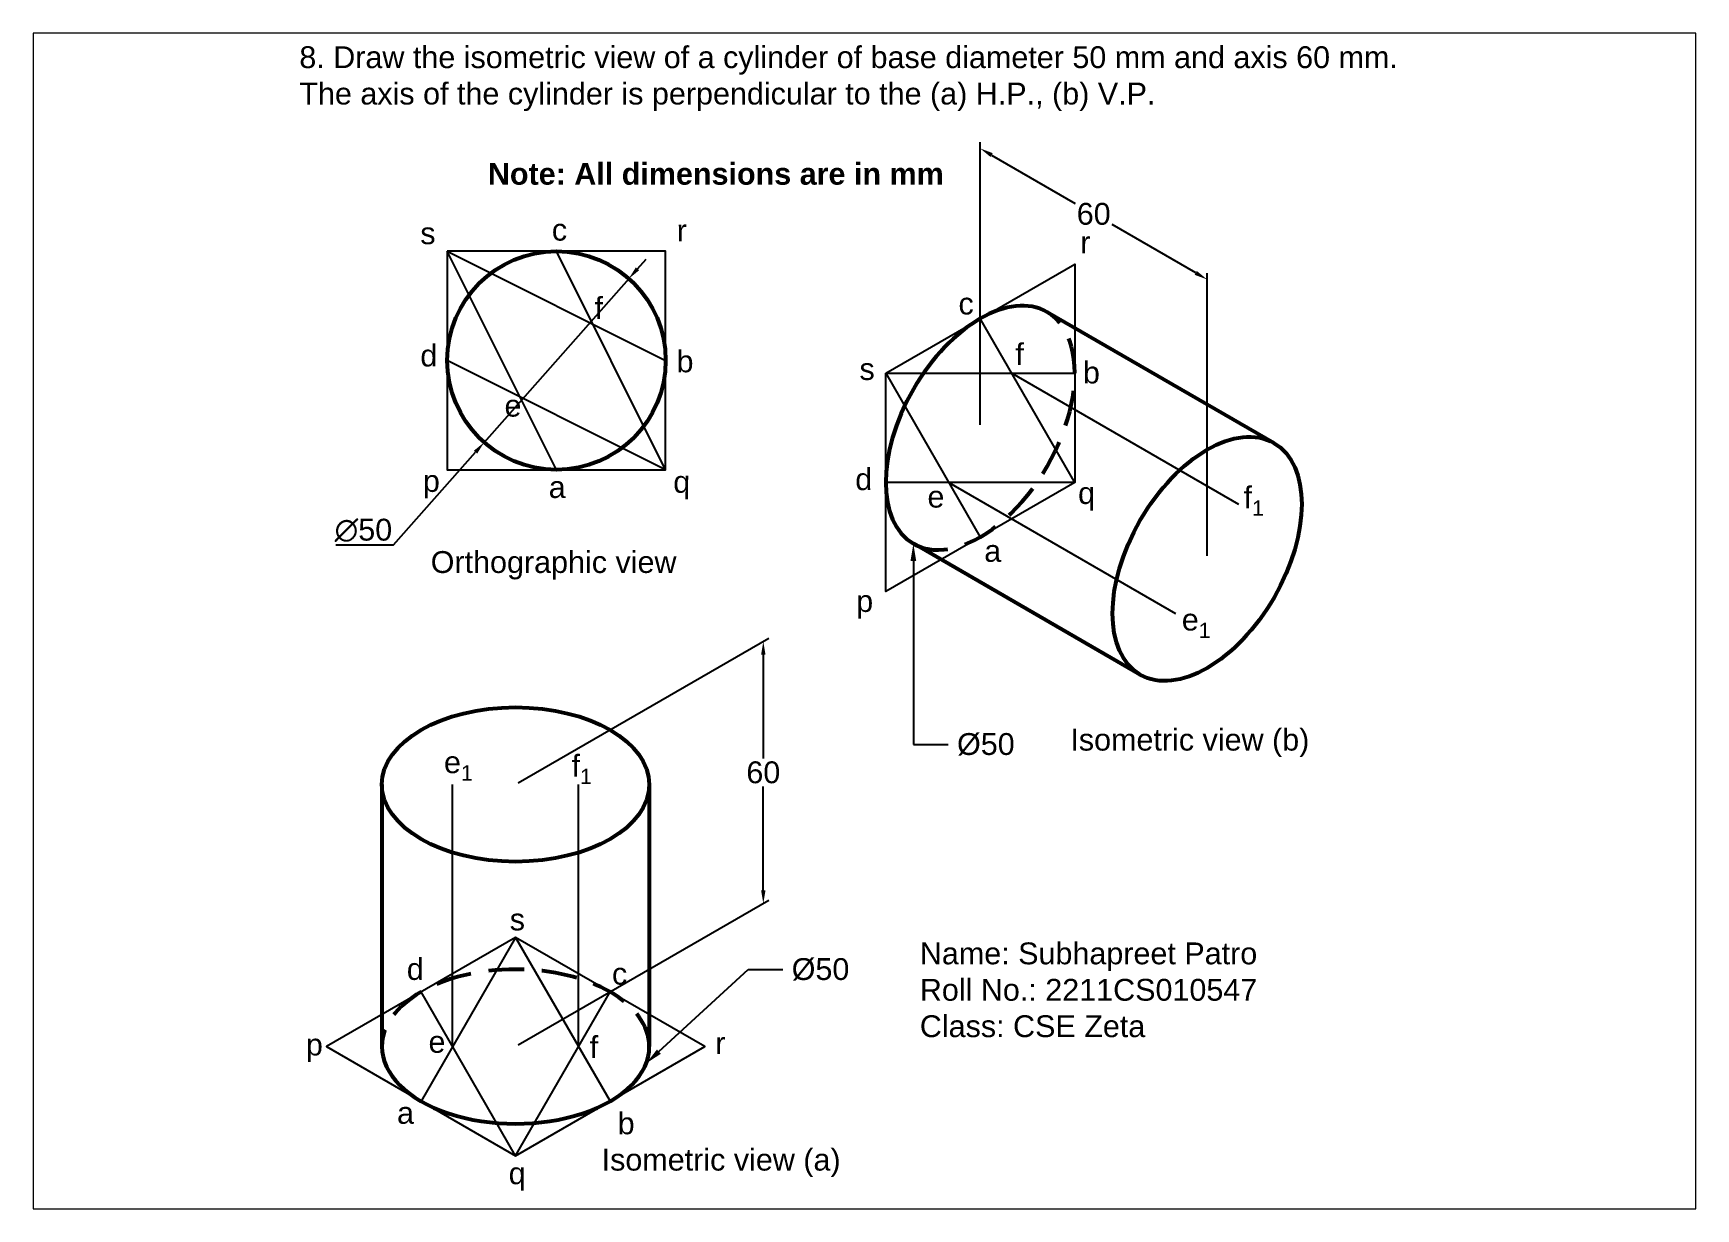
# Paper-space layout 'Layout8' of a CAD drawing. Header units: millimetres. Extents: x 30 to 267, y 21 to 189.
# The model-space entities are those that its viewports show. They can reach past a viewport. Long polylines and large blocks are cut down to what shows.
import ezdxf
from ezdxf import colors
from ezdxf.entities.mleader import LeaderData, LeaderLine
from ezdxf.math import Vec2, Vec3

# ---------------------------------------------------------------- set-up
doc = ezdxf.new("R2010")
doc.units = ezdxf.units.MM
doc.linetypes.add('HIDDEN2', pattern=[4.7625, 3.175, -1.5875])
doc.styles.get("Standard").update_dxf_attribs({"font": 'arial.ttf'})
doc.dimstyles.new('ISO-25', dxfattribs={"dimtxt": 5, "dimasz": 3, "dimexe": 1.25, "dimexo": 0.625, "dimtad": 1, "dimtih": 1, "dimtoh": 1, "dimdec": 0, "dimtxsty": 'Standard', "dimcen": 2.5, "dimadec": 0, "dimazin": 0, "dimtfac": 1, "dimtdec": 0, "dimtmove": 0, "dimatfit": 3, "dimfxl": 1, "dimarcsym": 0})

# ---------------------------------------------------------------- blocks, each defined once
blk = doc.blocks.new('*D47')
at = {"color": 0, "lineweight": -2, "transparency": 16777216}
for p, q in [((2403.57, 133.01), (2405.56, 135.26)), ((2401.59, 130.76), (2368.48, 93.29)), ((2347.73, 69.81), (2366.49, 91.04)), ((2334.52, 69.81), (2347.73, 69.81))]:
    blk.add_line(p, q, dxfattribs=at)
at = {"color": 0, "transparency": 16777216}
for points in [[(2403.2, 133.34), (2403.95, 132.68), (2401.59, 130.76)], [(2366.12, 91.37), (2366.87, 90.71), (2368.48, 93.29)]]:
    blk.add_solid(points, dxfattribs=at)
at = {"layer": 'Defpoints', "color": 0, "transparency": 16777216}
for p in [(2401.59, 130.76), (2368.48, 93.29)]:
    blk.add_point(p, dxfattribs=at)
at = {"color": 0, "transparency": 16777216, "insert": (2340.82, 73.13), "char_height": 5, "attachment_point": 5}
blk.add_mtext('∅50', dxfattribs=at)
blk = doc.blocks.new('*D48')
at = {"color": 0, "lineweight": -2, "transparency": 16777216}
for p, q in [((2376.29, 15.3), (2433.64, 48.42)), ((2432.39, 44.7), (2432.39, 20.87)), ((2432.39, -9.3), (2432.39, 14.52)), ((2376.29, -44.7), (2433.64, -11.58))]:
    blk.add_line(p, q, dxfattribs=at)
at = {"color": 0, "transparency": 16777216}
for points in [[(2431.89, 44.7), (2432.89, 44.7), (2432.39, 47.7)], [(2431.89, -9.3), (2432.89, -9.3), (2432.39, -12.3)]]:
    blk.add_solid(points, dxfattribs=at)
at = {"layer": 'Defpoints', "color": 0, "transparency": 16777216}
for p in [(2432.39, 47.7), (2375.67, 14.94), (2375.67, -45.06)]:
    blk.add_point(p, dxfattribs=at)
at = {"color": 0, "transparency": 16777216, "insert": (2432.39, 17.7), "char_height": 5, "attachment_point": 5}
blk.add_mtext('60', dxfattribs=at)
blk = doc.blocks.new('*D49')
at = {"color": 0, "lineweight": -2, "transparency": 16777216}
for p, q in [((2482.06, 97.33), (2482.06, 162.02)), ((2484.65, 159.08), (2503.83, 148.01)), ((2531.42, 132.08), (2512.25, 143.15)), ((2534.02, 67.33), (2534.02, 132.02))]:
    blk.add_line(p, q, dxfattribs=at)
at = {"color": 0, "transparency": 16777216}
for points in [[(2484.9, 159.51), (2484.4, 158.64), (2482.06, 160.58)], [(2531.67, 132.51), (2531.17, 131.64), (2534.02, 130.58)]]:
    blk.add_solid(points, dxfattribs=at)
at = {"layer": 'Defpoints', "color": 0, "transparency": 16777216}
for p in [(2482.06, 160.58), (2482.06, 96.61), (2534.02, 66.61)]:
    blk.add_point(p, dxfattribs=at)
at = {"color": 0, "transparency": 16777216, "insert": (2508.04, 145.58), "char_height": 5, "attachment_point": 5}
blk.add_mtext('60', dxfattribs=at)

msp = doc.modelspace()

# ---------------------------------------------------------------- linework, layer by layer
for p, q in [((2385.03, 87.03), (2360.03, 137.03)), ((2360.03, 137.03), (2410.03, 112.03)), ((2410.03, 87.03), (2385.03, 137.03)), ((2503.71, 84.11), (2482.06, 121.61)), ((2410.03, 87.03), (2360.03, 112.03)), ((2460.41, 109.11), (2482.06, 71.61)), ((2460.41, 109.11), (2503.71, 109.11)), ((2489.27, 109.11), (2541.23, 79.11)), ((2503.71, 84.11), (2460.41, 84.11)), ((2474.84, 84.11), (2526.8, 54.11)), ((2361.23, -45.06), (2361.23, 14.94)), ((2390.1, -45.06), (2390.1, 14.94)), ((2375.67, -20.06), (2354.02, -57.56)), ((2375.67, -20.06), (2397.32, -57.56)), ((2375.67, -70.06), (2354.02, -32.56)), ((2375.67, -70.06), (2397.32, -32.56))]:
    msp.add_line(p, q)
at = {"lineweight": 53}
for p, q in [((2549.33, 93.13), (2497.37, 123.13)), ((2518.71, 40.09), (2466.75, 70.09)), ((2345.05, 14.94), (2345.05, -45.06)), ((2406.28, 14.94), (2406.28, -45.06))]:
    msp.add_line(p, q, dxfattribs=at)
for points in [[(2360.03, 137.03), (2360.03, 87.03), (2410.03, 87.03), (2410.03, 137.03)], [(2460.41, 109.11), (2503.71, 134.11), (2503.71, 84.11), (2460.41, 59.11)], [(2375.67, -70.06), (2418.97, -45.06), (2375.67, -20.06), (2332.36, -45.06)]]:
    msp.add_lwpolyline(points, close=True)
msp.add_circle((2385.03, 112.03), 25, dxfattribs=at)
for centre, major_axis, start_param, end_param in [((2482.06, 96.61), (-15.31, -26.52), 3.141593, 6.283185), ((2375.67, -45.06), (-30.62, 0), 6.283185, 9.424778)]:
    msp.add_ellipse(centre, major_axis=major_axis, ratio=0.57735, start_param=start_param, end_param=end_param, dxfattribs=at)
at = {"linetype": 'HIDDEN2', "lineweight": 53}
for centre, major_axis, start_param, end_param in [((2482.06, 96.61), (-15.31, -26.52), 6.283185, 9.424778), ((2375.67, -45.06), (-30.62, 0), 3.141593, 6.283185)]:
    msp.add_ellipse(centre, major_axis=major_axis, ratio=0.57735, start_param=start_param, end_param=end_param, dxfattribs=at)
at = {"lineweight": 53}
for centre, major_axis in [((2534.02, 66.61), (-15.31, -26.52)), ((2375.67, 14.94), (-30.62, 0))]:
    msp.add_ellipse(centre, major_axis=major_axis, ratio=0.57735, dxfattribs=at)

# ---------------------------------------------------------------- texts
at = {"char_height": 5, "attachment_point": 1}
for s, width, insert in [('8. Draw the isometric view of a cylinder of base diameter 50 mm and axis 60 mm. The axis of the cylinder is perpendicular to the (a) H.P., (b) V.P.', 262.7753, (2326.15, 183.98)), ('{\\fArial|b1|i0|c0|p34;Note: All dimensions are in mm}', 120.5751, (2369.32, 157.28)), ('s', 3.5487, (2353.85, 143.66)), ('c', 11.9852, (2383.97, 144.48)), ('r', 6.2565, (2412.57, 144.3)), ('r', 6.2565, (2504.98, 141.59)), ('c', 11.9852, (2477.08, 127.56)), ('d', 6.837, (2353.85, 115.67)), ('b', 6.2647, (2412.52, 114.33)), ('s', 3.5487, (2454.41, 112.57)), ('b', 6.2647, (2505.58, 111.77)), ('d', 6.837, (2453.44, 87.36)), ('p', 7.581, (2354.45, 86.94)), ('a', 3.2904, (2383.25, 85.55)), ('q', 7.581, (2411.77, 86.74)), ('q', 7.581, (2504.46, 84.18)), ('\\A1;f{\\H0.7x;\\S^ 1;}', 9.3414, (2542.37, 83.2)), ('Orthographic view', 63.0219, (2356.23, 68.38)), ('a', 3.2904, (2482.98, 70.93)), ('p', 7.581, (2453.66, 59.45)), ('\\A1;e{\\H0.7x;\\S^ 1;}', 5.933, (2528.21, 55.2)), ('Isometric view (b)', 91.3954, (2502.7, 27.71)), ('\\A1;e{\\H0.7x;\\S^ 1;}', 6.2336, (2359.27, 22.55)), ('\\A1;f{\\H0.7x;\\S^ 1;}', 7.5209, (2388.47, 21.74)), ('s', 3.5487, (2374.33, -13.46)), ('Name: Subhapreet Patro\\PRoll No.: 2211CS010547\\PClass: CSE Zeta', 99.9001, (2468.23, -21.23)), ('d', 6.837, (2350.76, -24.8)), ('c', 11.9852, (2397.74, -25.88)), ('p', 7.581, (2327.65, -42.11)), ('r', 6.2565, (2421.39, -41.76)), ('a', 3.2904, (2348.52, -57.74)), ('b', 6.2647, (2399.05, -60.14)), ('Isometric view (a)', 91.3954, (2395.37, -68.46)), ('q', 7.581, (2374.08, -71.58))]:
    msp.add_mtext_dynamic_manual_height_columns(s, width=width, gutter_width=25, heights=[0], dxfattribs=dict(at, insert=insert))
at = {"linetype": 'HIDDEN2', "lineweight": 53, "char_height": 5, "attachment_point": 1}
for s, width, insert in [('f', 3.5301, (2393.74, 126.55)), ('f', 5.4784, (2490.11, 115.96)), ('e', 3.9254, (2373.13, 104.18)), ('e', 2.1958, (2469.98, 83.35)), ('e', 3.9254, (2355.73, -41.48)), ('f', 3.5301, (2392.64, -42.68))]:
    msp.add_mtext_dynamic_manual_height_columns(s, width=width, gutter_width=25, heights=[0], dxfattribs=dict(at, insert=insert))

# ---------------------------------------------------------------- dimensions: what is measured, and where the dimension line sits
for p1, p2, distance, picture, middle in [((2534.02, 66.61), (2482.06, 96.61), -55.4, '*D49', (2508.04, 145.58)), ((2375.67, -45.06), (2375.67, 14.94), -56.73, '*D48', (2432.39, 17.7))]:
    dim = msp.add_aligned_dim(p1=p1, p2=p2, distance=distance, dimstyle='ISO-25')
    dim.commit()
    dim.dimension.update_dxf_attribs({"geometry": picture, "text_midpoint": middle})
dim = msp.add_diameter_dim_2p(p1=(2401.59, 130.76), p2=(2368.48, 93.29), dimstyle='ISO-25')
dim.commit()
dim.dimension.update_dxf_attribs({"geometry": '*D47', "text_midpoint": (2340.82, 69.81), "dimtype": 163})

# ---------------------------------------------------------------- leaders
ml = msp.add_multileader_mtext('Standard')
ml.set_content('%%C50', color=256)
ml.set_leader_properties()
ml.build(insert=Vec2(0, 0))
ctx = ml.context
ctx.base_point, ctx.char_height, ctx.plane_origin = Vec3(2474.75, 24.1), 5, Vec3(2466.75, 70.09)
notes = []
notes.append((ctx, [(0, (1, 1, 0), (2466.75, 24.1), (1, 0), 8, [(0, [(2466.75, 70.09)], 0, [])])]))
ctx.mtext.insert, ctx.mtext.flow_direction = Vec3(2476.75, 26.71), 5
ml = msp.add_multileader_mtext('Standard')
ml.set_content('%%C50', color=256)
ml.set_leader_properties()
ml.build(insert=Vec2(0, 0))
ctx = ml.context
ctx.base_point, ctx.char_height, ctx.plane_origin = Vec3(2436.89, -27.42), 5, Vec3(2405.54, -48.94)
notes.append((ctx, [(0, (1, 1, 0), (2428.89, -27.42), (1, 0), 8, [(0, [(2405.54, -48.94)], 0, [])])]))
ctx.mtext.insert, ctx.mtext.flow_direction = Vec3(2438.89, -24.82), 5
for ctx, leaders in notes:
    for number, flags, end, landing, length, lines in leaders:
        leader = LeaderData()
        leader.index, (leader.has_last_leader_line, leader.has_dogleg_vector, leader.attachment_direction) = number, flags
        leader.last_leader_point, leader.dogleg_vector, leader.dogleg_length = Vec3(end), Vec3(landing), length
        for number, points, colour, breaks in lines:
            line = LeaderLine()
            line.index, line.vertices, line.color, line.breaks = number, Vec3.list(points), colors.encode_raw_color(colour), breaks
            leader.lines.append(line)
        ctx.leaders.append(leader)

psp = doc.layouts.new('Layout8')

# ---------------------------------------------------------------- viewports
at = {"layer": '0'}
psp.add_viewport(center=(148.5, 105), size=(237.6, 168), view_center_point=(2455.56, 52.38), view_height=269.1608, dxfattribs=at)

doc.saveas('drawing.dxf')
